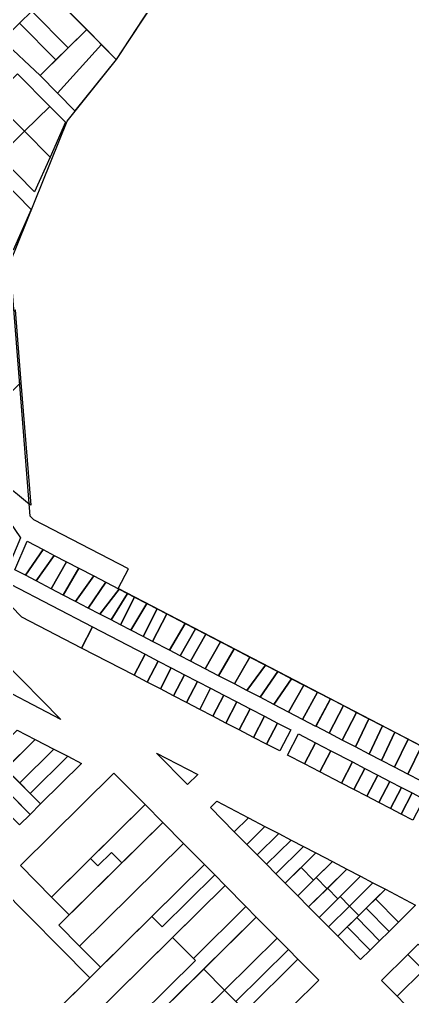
# Model space of a CAD drawing. Header units: metres. Extents: x 5590187 to 5598444, y 6961268 to 6971080.
# Drawn here: x 5595631 to 5595897, y 6966883 to 6967544 of the extents above; entities that cross this region are included whole.
import ezdxf

# ---------------------------------------------------------------- set-up
doc = ezdxf.new("R2010")
doc.units = ezdxf.units.M
doc.layers.add('zz_catastro_fontana', color=7, linetype='Continuous')

msp = doc.modelspace()

# ---------------------------------------------------------------- linework, layer by layer
at = {"layer": 'zz_catastro_fontana'}
for points in [[(5595979.62, 6967717.41), (5596076.47, 6967485.1), (5596227.45, 6967270.23), (5595971.43, 6967017.03), (5595697.64, 6967159.34), (5595704.56, 6967172.65), (5595640.56, 6967205.91), (5595638.2, 6967208.3), (5595624.52, 6967379.95), (5595663.08, 6967475.45), (5595696.5, 6967517.24), (5595724.04, 6967559.39), (5595785.98, 6967617.6), (5595843.92, 6967715.08), (5595888.06, 6967738.62), (5595979.62, 6967717.41)], [(5595723.95, 6967559.42), (5595696.38, 6967517.29), (5595651.81, 6967562.36), (5595686.81, 6967596.97), (5595723.95, 6967559.42)], [(5595651.81, 6967562.36), (5595676.42, 6967537.47), (5595663.77, 6967524.96), (5595639.16, 6967549.85), (5595651.81, 6967562.36)], [(5595639.16, 6967549.85), (5595663.77, 6967524.96), (5595655.59, 6967516.88), (5595630.98, 6967541.76), (5595639.16, 6967549.85)], [(5595630.98, 6967541.76), (5595655.59, 6967516.88), (5595644.86, 6967506.26), (5595619.39, 6967530.23), (5595620.28, 6967531.18), (5595630.98, 6967541.76)], [(5595686.4, 6967527.38), (5595656.62, 6967494.4), (5595644.86, 6967506.26), (5595676.42, 6967537.47), (5595686.4, 6967527.38)], [(5595696.38, 6967517.29), (5595668.38, 6967482.55), (5595656.62, 6967494.4), (5595686.4, 6967527.38), (5595696.38, 6967517.29)], [(5595629.6, 6967507.54), (5595651.39, 6967485.5), (5595634.33, 6967468.62), (5595612.53, 6967490.66), (5595629.6, 6967507.54)], [(5595612.53, 6967490.66), (5595634.33, 6967468.62), (5595617.26, 6967451.75), (5595595.47, 6967473.79), (5595612.53, 6967490.66)], [(5595651.57, 6967451.19), (5595634.33, 6967468.62), (5595651.39, 6967485.5), (5595662.08, 6967474.69), (5595651.57, 6967451.19)], [(5595651.57, 6967451.19), (5595641.06, 6967427.68), (5595617.26, 6967451.75), (5595634.33, 6967468.62), (5595651.57, 6967451.19)], [(5595638.85, 6967415.7), (5595626.59, 6967388.27), (5595588.9, 6967426.39), (5595608.81, 6967446.08), (5595638.85, 6967415.7)], [(5595556, 6967292.86), (5595607.06, 6967343.36), (5595627.94, 6967347.97), (5595631.87, 6967298.68), (5595590.6, 6967257.87), (5595556, 6967292.86)], [(5595638.5, 6967215.71), (5595636.3, 6967217.42), (5595629.48, 6967222.85), (5595622.75, 6967228.4), (5595616.11, 6967234.07), (5595609.58, 6967239.85), (5595603.15, 6967245.75), (5595596.82, 6967251.76), (5595590.6, 6967257.87), (5595631.87, 6967298.68), (5595638.5, 6967215.71)], [(5595620.91, 6967209.15), (5595631.56, 6967193.69), (5595623.92, 6967175.31), (5595610.69, 6967162.23), (5595592.28, 6967180.84), (5595620.91, 6967209.15)], [(5595646.86, 6967185.73), (5595634.87, 6967168.28), (5595627.85, 6967171.92), (5595636.15, 6967191.3), (5595646.86, 6967185.73)], [(5595654.42, 6967181.8), (5595642.18, 6967164.48), (5595634.87, 6967168.28), (5595646.86, 6967185.73), (5595654.42, 6967181.8)], [(5595662.71, 6967177.49), (5595652.45, 6967159.14), (5595642.18, 6967164.48), (5595654.42, 6967181.8), (5595662.71, 6967177.49)], [(5595671.1, 6967173.13), (5595660.5, 6967154.95), (5595652.45, 6967159.14), (5595662.71, 6967177.49), (5595671.1, 6967173.13)], [(5595681.29, 6967167.84), (5595668.9, 6967150.58), (5595660.5, 6967154.95), (5595671.1, 6967173.13), (5595681.29, 6967167.84)], [(5595689.29, 6967163.68), (5595677.43, 6967146.15), (5595668.9, 6967150.58), (5595681.29, 6967167.84), (5595689.29, 6967163.68)], [(5595672.93, 6967119.11), (5595632.61, 6967140.07), (5595617.72, 6967155.12), (5595624.87, 6967162.2), (5595680.34, 6967133.37), (5595672.93, 6967119.11)], [(5595698.38, 6967158.95), (5595685.2, 6967142.11), (5595677.43, 6967146.15), (5595689.29, 6967163.68), (5595698.38, 6967158.95)], [(5595704, 6967156.03), (5595692.83, 6967138.15), (5595685.2, 6967142.11), (5595698.38, 6967158.95), (5595704, 6967156.03)], [(5595708.69, 6967153.59), (5595699.23, 6967134.82), (5595692.83, 6967138.15), (5595704, 6967156.03), (5595708.69, 6967153.59)], [(5595716.99, 6967149.28), (5595706.17, 6967131.22), (5595699.23, 6967134.82), (5595708.69, 6967153.59), (5595716.99, 6967149.28)], [(5595723.93, 6967145.67), (5595714.48, 6967126.89), (5595706.17, 6967131.22), (5595716.99, 6967149.28), (5595723.93, 6967145.67)], [(5595730.46, 6967142.28), (5595720.97, 6967123.52), (5595714.48, 6967126.89), (5595723.93, 6967145.67), (5595730.46, 6967142.28)], [(5595743.02, 6967135.75), (5595732.36, 6967117.6), (5595720.97, 6967123.52), (5595730.46, 6967142.28), (5595743.02, 6967135.75)], [(5595715.83, 6967114.92), (5595708.42, 6967100.66), (5595672.93, 6967119.11), (5595680.34, 6967133.37), (5595715.83, 6967114.92)], [(5595749.94, 6967132.16), (5595739.47, 6967113.91), (5595732.36, 6967117.6), (5595743.02, 6967135.75), (5595749.94, 6967132.16)], [(5595756.86, 6967128.56), (5595746.58, 6967110.21), (5595739.47, 6967113.91), (5595749.94, 6967132.16), (5595756.86, 6967128.56)], [(5595766.83, 6967123.38), (5595756.4, 6967105.11), (5595746.58, 6967110.21), (5595756.86, 6967128.56), (5595766.83, 6967123.38)], [(5595776.06, 6967118.58), (5595765.57, 6967100.34), (5595756.4, 6967105.11), (5595766.83, 6967123.38), (5595776.06, 6967118.58)], [(5595786.71, 6967113.04), (5595776.22, 6967094.8), (5595765.57, 6967100.34), (5595776.06, 6967118.58), (5595786.71, 6967113.04)], [(5595724.71, 6967110.31), (5595717.29, 6967096.05), (5595708.42, 6967100.66), (5595715.83, 6967114.92), (5595724.71, 6967110.31)], [(5595797.31, 6967107.53), (5595784.63, 6967090.43), (5595776.22, 6967094.8), (5595786.71, 6967113.04), (5595797.31, 6967107.53)], [(5595658.93, 6967070.78), (5595607.06, 6967097.75), (5595619.8, 6967110.35), (5595658.93, 6967070.78)], [(5595733.58, 6967105.7), (5595726.17, 6967091.44), (5595717.29, 6967096.05), (5595724.71, 6967110.31), (5595733.58, 6967105.7)], [(5595742.45, 6967101.09), (5595735.04, 6967086.83), (5595726.17, 6967091.44), (5595733.58, 6967105.7), (5595742.45, 6967101.09)], [(5595805.72, 6967103.16), (5595793.61, 6967085.77), (5595784.63, 6967090.43), (5595797.31, 6967107.53), (5595805.72, 6967103.16)], [(5595751.32, 6967096.47), (5595743.91, 6967082.22), (5595735.04, 6967086.83), (5595742.45, 6967101.09), (5595751.32, 6967096.47)], [(5595814.95, 6967098.37), (5595802.98, 6967080.9), (5595793.61, 6967085.77), (5595805.72, 6967103.16), (5595814.95, 6967098.37)], [(5595760.2, 6967091.86), (5595752.79, 6967077.6), (5595743.91, 6967082.22), (5595751.32, 6967096.47), (5595760.2, 6967091.86)], [(5595769.07, 6967087.25), (5595761.66, 6967072.99), (5595752.79, 6967077.6), (5595760.2, 6967091.86), (5595769.07, 6967087.25)], [(5595823.29, 6967094.03), (5595812.96, 6967075.71), (5595802.98, 6967080.9), (5595814.95, 6967098.37), (5595823.29, 6967094.03)], [(5595832.38, 6967089.31), (5595822.34, 6967070.83), (5595812.96, 6967075.71), (5595823.29, 6967094.03), (5595832.38, 6967089.31)], [(5595777.94, 6967082.64), (5595770.53, 6967068.38), (5595761.66, 6967072.99), (5595769.07, 6967087.25), (5595777.94, 6967082.64)], [(5595841.25, 6967084.7), (5595831.27, 6967066.11), (5595822.34, 6967070.83), (5595832.38, 6967089.31), (5595841.25, 6967084.7)], [(5595786.82, 6967078.03), (5595779.41, 6967063.77), (5595770.53, 6967068.38), (5595777.94, 6967082.64), (5595786.82, 6967078.03)], [(5595849.99, 6967080.15), (5595840.31, 6967061.49), (5595831.31, 6967066.17), (5595841.25, 6967084.7), (5595849.99, 6967080.15)], [(5595858.77, 6967075.59), (5595849.24, 6967056.85), (5595840.31, 6967061.49), (5595849.99, 6967080.15), (5595858.77, 6967075.59)], [(5595796.58, 6967072.95), (5595789.17, 6967058.7), (5595779.41, 6967063.77), (5595786.82, 6967078.03), (5595796.58, 6967072.95)], [(5595805.45, 6967068.34), (5595798.04, 6967054.08), (5595789.17, 6967058.7), (5595796.58, 6967072.95), (5595805.45, 6967068.34)], [(5595867.07, 6967071.27), (5595858.13, 6967052.23), (5595849.24, 6967056.85), (5595858.77, 6967075.59), (5595867.07, 6967071.27)], [(5595814.32, 6967063.73), (5595806.91, 6967049.47), (5595798.04, 6967054.08), (5595805.45, 6967068.34), (5595814.32, 6967063.73)], [(5595876.4, 6967066.42), (5595867.49, 6967047.37), (5595858.13, 6967052.23), (5595867.07, 6967071.27), (5595876.4, 6967066.42)], [(5595884.69, 6967062.12), (5595875.64, 6967043.13), (5595867.49, 6967047.37), (5595876.4, 6967066.42), (5595884.69, 6967062.12)], [(5595629.41, 6967063.6), (5595641.52, 6967057.3), (5595614.41, 6967030.48), (5595605.26, 6967039.72), (5595629.41, 6967063.6)], [(5595831.18, 6967054.97), (5595823.77, 6967040.71), (5595812.24, 6967046.7), (5595819.65, 6967060.96), (5595831.18, 6967054.97)], [(5595893.7, 6967057.43), (5595884.52, 6967038.52), (5595875.64, 6967043.13), (5595884.69, 6967062.12), (5595893.7, 6967057.43)], [(5595641.52, 6967057.3), (5595654.2, 6967050.71), (5595631.08, 6967027.84), (5595621.52, 6967037.51), (5595641.52, 6967057.3)], [(5595841.39, 6967049.66), (5595833.98, 6967035.4), (5595823.77, 6967040.71), (5595831.18, 6967054.97), (5595841.39, 6967049.66)], [(5595902.84, 6967052.68), (5595893.56, 6967033.82), (5595884.52, 6967038.52), (5595893.7, 6967057.43), (5595902.84, 6967052.68)], [(5595911.49, 6967048.19), (5595902.31, 6967029.27), (5595893.56, 6967033.82), (5595902.84, 6967052.68), (5595911.49, 6967048.19)], [(5595654.2, 6967050.71), (5595663.52, 6967045.86), (5595638.11, 6967020.73), (5595631.08, 6967027.84), (5595654.2, 6967050.71)], [(5595663.52, 6967045.86), (5595672.84, 6967041.01), (5595645.14, 6967013.62), (5595638.11, 6967020.73), (5595663.52, 6967045.86)], [(5595751.47, 6967033.52), (5595744.65, 6967026.77), (5595723.56, 6967048.1), (5595751.47, 6967033.52)], [(5595856.03, 6967042.05), (5595848.62, 6967027.79), (5595833.98, 6967035.4), (5595841.39, 6967049.66), (5595856.03, 6967042.05)], [(5595598.15, 6967032.69), (5595605.26, 6967039.72), (5595638.03, 6967006.59), (5595630.92, 6966999.56), (5595598.15, 6967032.69)], [(5595864.46, 6967037.67), (5595857.05, 6967023.41), (5595848.62, 6967027.79), (5595856.03, 6967042.05), (5595864.46, 6967037.67)], [(5595614.41, 6967030.48), (5595621.52, 6967037.51), (5595645.14, 6967013.62), (5595638.03, 6967006.59), (5595614.41, 6967030.48)], [(5595631.53, 6966972.03), (5595694.76, 6967034.56), (5595715.85, 6967013.23), (5595652.63, 6966950.7), (5595631.53, 6966972.03)], [(5595873.33, 6967033.06), (5595865.92, 6967018.8), (5595857.05, 6967023.41), (5595864.46, 6967037.67), (5595873.33, 6967033.06)], [(5595881.31, 6967028.91), (5595873.91, 6967014.65), (5595865.92, 6967018.8), (5595873.33, 6967033.06), (5595881.31, 6967028.91)], [(5595889.3, 6967024.76), (5595881.89, 6967010.5), (5595873.91, 6967014.65), (5595881.31, 6967028.91), (5595889.3, 6967024.76)], [(5595896.4, 6967021.07), (5595888.99, 6967006.81), (5595881.89, 6967010.5), (5595889.3, 6967024.76), (5595896.4, 6967021.07)], [(5595904.38, 6967016.92), (5595896.98, 6967002.66), (5595888.99, 6967006.81), (5595896.4, 6967021.07), (5595904.38, 6967016.92)], [(5595727.81, 6967001.14), (5595700.13, 6966973.77), (5595693.1, 6966980.88), (5595683.86, 6966971.74), (5595678.93, 6966976.72), (5595715.85, 6967013.23), (5595727.81, 6967001.14)], [(5595785.77, 6967004.32), (5595776.21, 6966994.86), (5595760.01, 6967011.23), (5595764.34, 6967015.51), (5595785.77, 6967004.32)], [(5595741.87, 6966986.92), (5595671.53, 6966917.36), (5595657.47, 6966931.58), (5595727.81, 6967001.14), (5595741.87, 6966986.92)], [(5595796.94, 6966998.49), (5595784.65, 6966986.33), (5595776.21, 6966994.86), (5595785.77, 6967004.32), (5595796.94, 6966998.49)], [(5595806.25, 6966993.62), (5595791.68, 6966979.22), (5595784.65, 6966986.33), (5595796.94, 6966998.49), (5595806.25, 6966993.62)], [(5595814.62, 6966989.25), (5595798.01, 6966972.82), (5595791.68, 6966979.22), (5595806.25, 6966993.62), (5595814.62, 6966989.25)], [(5595755.93, 6966972.7), (5595685.6, 6966903.14), (5595671.53, 6966917.36), (5595741.87, 6966986.92), (5595755.93, 6966972.7)], [(5595823, 6966984.87), (5595804.33, 6966966.42), (5595798.01, 6966972.82), (5595814.62, 6966989.25), (5595823, 6966984.87)], [(5595700.13, 6966973.77), (5595664.58, 6966938.61), (5595652.63, 6966950.7), (5595678.93, 6966976.72), (5595683.86, 6966971.74), (5595693.1, 6966980.88), (5595700.13, 6966973.77)], [(5595831.37, 6966980.5), (5595810.66, 6966960.02), (5595804.33, 6966966.42), (5595823, 6966984.87), (5595831.37, 6966980.5)], [(5595842.54, 6966974.67), (5595829.77, 6966962.03), (5595821.33, 6966970.56), (5595831.37, 6966980.5), (5595842.54, 6966974.67)], [(5595852.31, 6966969.56), (5595838.93, 6966956.32), (5595831.54, 6966963.79), (5595842.54, 6966974.67), (5595852.31, 6966969.56)], [(5595720.38, 6966937.54), (5595755.93, 6966972.7), (5595762.96, 6966965.59), (5595727.41, 6966930.43), (5595720.38, 6966937.54)], [(5595821.33, 6966970.56), (5595829.77, 6966962.03), (5595819.1, 6966951.49), (5595810.66, 6966960.02), (5595821.33, 6966970.56)], [(5595861.62, 6966964.7), (5595846.31, 6966949.57), (5595839.28, 6966956.68), (5595852.31, 6966969.56), (5595861.62, 6966964.7)], [(5595059.12, 6966283.6), (5595720.38, 6966937.54), (5595727.41, 6966930.43), (5595762.96, 6966965.59), (5595769.99, 6966958.48), (5595677.56, 6966867.07), (5595693.03, 6966851.42), (5595749.91, 6966907.68), (5595748.51, 6966909.1), (5595784.06, 6966944.26), (5595791.09, 6966937.15), (5595698.65, 6966845.73), (5595747.88, 6966795.96), (5595143.5, 6966198.28), (5595059.12, 6966283.6)], [(5595831.54, 6966963.79), (5595838.93, 6966956.32), (5595826.48, 6966944.02), (5595819.1, 6966951.49), (5595831.54, 6966963.79)], [(5595869.99, 6966960.33), (5595854.06, 6966944.57), (5595847.74, 6966950.97), (5595861.62, 6966964.7), (5595869.99, 6966960.33)], [(5595878.37, 6966955.95), (5595860.39, 6966938.17), (5595854.06, 6966944.57), (5595869.99, 6966960.33), (5595878.37, 6966955.95)], [(5595546.15, 6966887.6), (5595617.25, 6966957.91), (5595678.43, 6966896.05), (5595607.33, 6966825.74), (5595546.15, 6966887.6)], [(5595784.06, 6966944.26), (5595748.51, 6966909.1), (5595734.44, 6966923.32), (5595769.99, 6966958.48), (5595784.06, 6966944.26)], [(5595839.28, 6966956.68), (5595846.31, 6966949.57), (5595833.52, 6966936.91), (5595826.48, 6966944.02), (5595839.28, 6966956.68)], [(5595878.37, 6966955.95), (5595898.84, 6966945.26), (5595887.24, 6966933.78), (5595871.77, 6966949.42), (5595878.37, 6966955.95)], [(5595847.74, 6966950.97), (5595854.06, 6966944.57), (5595839.84, 6966930.51), (5595833.52, 6966936.91), (5595847.74, 6966950.97)], [(5595871.77, 6966949.42), (5595887.24, 6966933.78), (5595880.84, 6966927.45), (5595865.37, 6966943.1), (5595871.77, 6966949.42)], [(5595854.06, 6966944.57), (5595860.39, 6966938.17), (5595846.17, 6966924.11), (5595839.84, 6966930.51), (5595854.06, 6966944.57)], [(5595865.37, 6966943.1), (5595880.84, 6966927.45), (5595874.44, 6966921.12), (5595858.97, 6966936.77), (5595865.37, 6966943.1)], [(5595805.15, 6966922.92), (5595769.6, 6966887.77), (5595755.54, 6966901.99), (5595791.09, 6966937.15), (5595805.15, 6966922.92)], [(5595858.97, 6966936.77), (5595874.44, 6966921.12), (5595868.04, 6966914.8), (5595852.57, 6966930.44), (5595858.97, 6966936.77)], [(5595852.57, 6966930.44), (5595868.04, 6966914.8), (5595861.64, 6966908.47), (5595846.17, 6966924.11), (5595852.57, 6966930.44)], [(5595749.91, 6966907.68), (5595693.03, 6966851.42), (5595677.56, 6966867.07), (5595734.44, 6966923.32), (5595749.91, 6966907.68)], [(5595805.15, 6966922.92), (5595812.75, 6966915.25), (5595777.19, 6966880.09), (5595769.6, 6966887.77), (5595805.15, 6966922.92)], [(5595812.75, 6966915.25), (5595819.22, 6966908.7), (5595783.66, 6966873.55), (5595777.19, 6966880.09), (5595812.75, 6966915.25)], [(5595893.53, 6966911.87), (5595900.64, 6966918.91), (5595921.74, 6966897.58), (5595914.62, 6966890.54), (5595893.53, 6966911.87)], [(5595833.28, 6966894.48), (5595797.73, 6966859.33), (5595783.66, 6966873.55), (5595819.22, 6966908.7), (5595833.28, 6966894.48)], [(5595875.7, 6966894.25), (5595893.53, 6966911.87), (5595904.08, 6966901.21), (5595886.25, 6966883.58), (5595875.7, 6966894.25)], [(5595769.6, 6966887.77), (5595712.72, 6966831.51), (5595698.65, 6966845.73), (5595755.54, 6966901.99), (5595769.6, 6966887.77)], [(5595886.25, 6966883.58), (5595904.08, 6966901.21), (5595914.62, 6966890.54), (5595896.8, 6966872.92), (5595886.25, 6966883.58)], [(5595769.6, 6966887.77), (5595804.76, 6966852.22), (5595790.54, 6966838.15), (5595755.38, 6966873.7), (5595769.6, 6966887.77)]]:
    msp.add_lwpolyline(points, close=True, dxfattribs=at)

doc.saveas('drawing.dxf')
